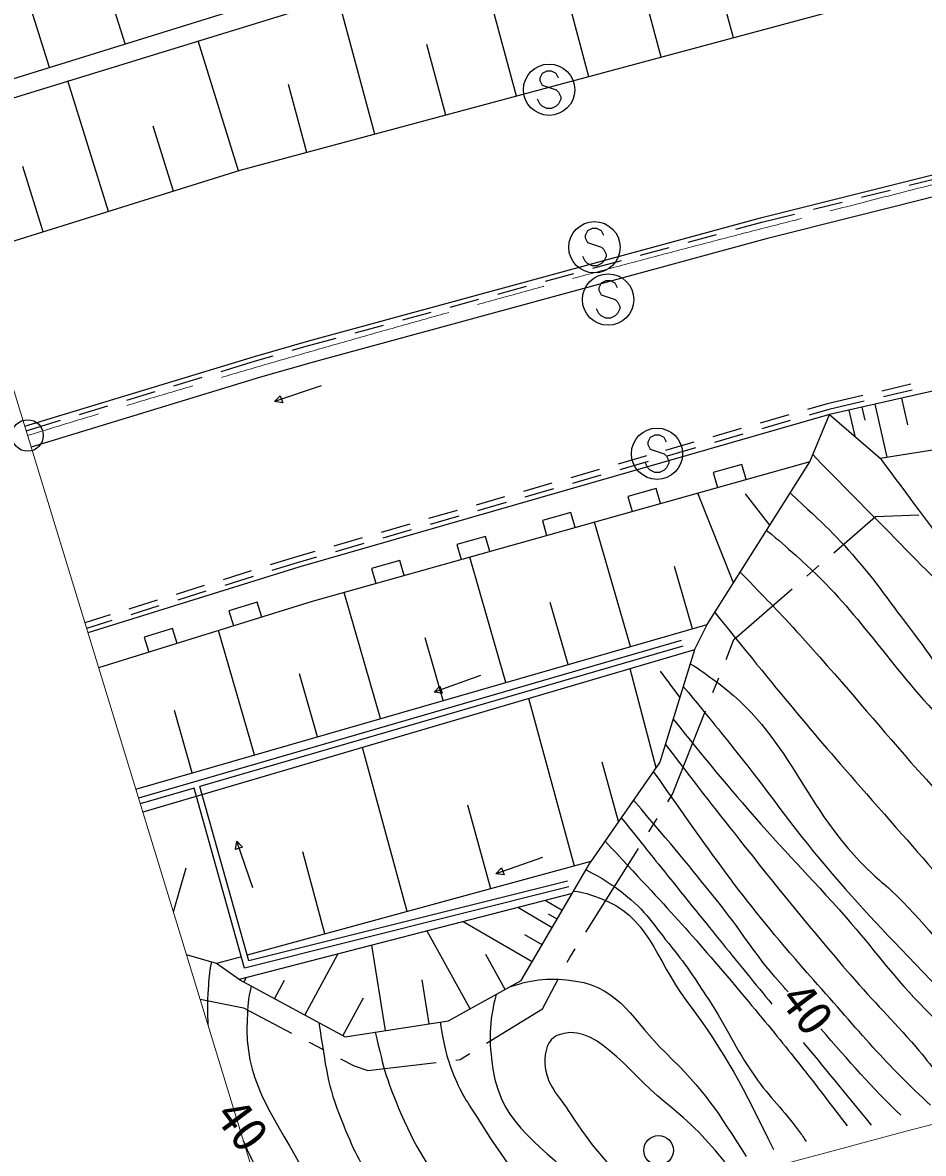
# Model space of a CAD drawing. Units: millimetres, scale not verified. Extents: x 40000 to 680000, y 20000 to 380000.
# Drawn here: x 76640 to 122316, y 234244 to 291570 of the extents above; entities that cross this region are included whole.
import ezdxf
from ezdxf.enums import TextEntityAlignment as Align

# ---------------------------------------------------------------- set-up
doc = ezdxf.new("R2010")
doc.units = ezdxf.units.MM
doc.header["$LTSCALE"] = 1000
doc.linetypes.add('CHAIN', pattern=[18.5, 12, -1.5, 3.5, -1.5])
for name, color, linetype, lineweight in [('M-BGD', 7, 'Continuous', 25), ('M-BGD-HTXT', 7, 'Continuous', 13), ('M-BMK', 2, 'CHAIN', 13), ('M-BMK-ROW', 30, 'Continuous', 25), ('M-BMK-SRVR', 3, 'Continuous', 25), ('M-STR-HTXT', 7, 'Continuous', 13), ('M-STR-STRC', 7, 'Continuous', 25)]:
    doc.layers.add(name, color=color, linetype=linetype, lineweight=lineweight)
doc.styles.add('ＭＳ ゴシック', font='')
doc.styles.get('ＭＳ ゴシック').set_extended_font_data('MS Gothic')

msp = doc.modelspace()

# ---------------------------------------------------------------- linework, layer by layer
at = {"layer": 'M-BGD'}
for p, q in [((81832, 290492), (79448, 298166)), ((109022, 289815), (107048, 297158)), ((101679, 287840), (99751, 295011)), ((112687, 290800), (111702, 294465)), ((77995, 289300), (76803, 293137)), ((94508, 285912), (92648, 292829)), ((105350, 288827), (104363, 292499)), ((87592, 284050), (85537, 290643)), ((98093, 286876), (97129, 290462)), ((80999, 281995), (78935, 288615)), ((91049, 284982), (90120, 288441)), ((84295, 283022), (83268, 286319)), ((77689, 280963), (76657, 284273)), ((121596, 283321), (123052, 283685)), ((119171, 282715), (120626, 283079)), ((116746, 282108), (118201, 282472)), ((114123, 281453), (115776, 281866)), ((112798, 281092), (114123, 281453)), ((110386, 280435), (111833, 280829)), ((107973, 279778), (109421, 280172)), ((105561, 279122), (107008, 279516)), ((103149, 278465), (104596, 278859)), ((100737, 277808), (102184, 278202)), ((98325, 277151), (99772, 277546)), ((95912, 276495), (97360, 276889)), ((93500, 275838), (94947, 276232)), ((90314, 274956), (91210, 275215)), ((91210, 275215), (92535, 275575)), ((133108, 275218), (117556, 271707)), ((88457, 274419), (89353, 274678)), ((86702, 273886), (88457, 274419)), ((84310, 273159), (85745, 273595)), ((91780, 273159), (89411, 272359)), ((121674, 273233), (120213, 272894)), ((121746, 272942), (120285, 272603)), ((81918, 272432), (83353, 272868)), ((89411, 272359), (89706, 272656)), ((89827, 272301), (89411, 272359)), ((89706, 272656), (89827, 272301)), ((119239, 272668), (117438, 272250)), ((119310, 272376), (117514, 271959)), ((121206, 272531), (121510, 271186)), ((79526, 271705), (80961, 272141)), ((117438, 272250), (116446, 271964)), ((117514, 271959), (116527, 271675)), ((118532, 271927), (118832, 270598)), ((119196, 272077), (119347, 271413)), ((119861, 272227), (120469, 269537)), ((76815, 270881), (78569, 271415)), ((115485, 271686), (114044, 271271)), ((115566, 271398), (114125, 270982)), ((116553, 269309), (117556, 271707)), ((113083, 270994), (111642, 270578)), ((113164, 270705), (111723, 270289)), ((110681, 270301), (109240, 269885)), ((110762, 270012), (109321, 269596)), ((108279, 269608), (106838, 269193)), ((105877, 268915), (104436, 268500)), ((108360, 269319), (106919, 268904)), ((113105, 269172), (111661, 268766)), ((113321, 268401), (113105, 269172)), ((105958, 268627), (104517, 268211)), ((111661, 268766), (111877, 267996)), ((103475, 268223), (102034, 267807)), ((103556, 267934), (102114, 267518)), ((108772, 267955), (107328, 267550)), ((108989, 267185), (108772, 267955)), ((112689, 263173), (110877, 267715)), ((101073, 267530), (99631, 267114)), ((101154, 267241), (99712, 266825)), ((107328, 267550), (107544, 266780)), ((114523, 266086), (113294, 267682)), ((98671, 266837), (97229, 266422)), ((104440, 266739), (102996, 266333)), ((104656, 265969), (104440, 266739)), ((96268, 266144), (94827, 265729)), ((98751, 266548), (97310, 266133)), ((102996, 266333), (103212, 265563)), ((107460, 259933), (105642, 266245)), ((93866, 265452), (92425, 265036)), ((96349, 265856), (94908, 265440)), ((100107, 265522), (98663, 265117)), ((100324, 264752), (100107, 265522)), ((93947, 265163), (92506, 264747)), ((98663, 265117), (98879, 264347)), ((90472, 264473), (89191, 264073)), ((91464, 264759), (90472, 264473)), ((91545, 264470), (90558, 264185)), ((95775, 264306), (94331, 263900)), ((95991, 263536), (95775, 264306)), ((101147, 258115), (99317, 264470)), ((88237, 263776), (86805, 263329)), ((90558, 264185), (89279, 263786)), ((94331, 263900), (94547, 263130)), ((110610, 260840), (109703, 263990)), ((88324, 263488), (86892, 263042)), ((85850, 263031), (84418, 262584)), ((85937, 262744), (84505, 262297)), ((94793, 256285), (92951, 262682)), ((83464, 262287), (82032, 261840)), ((83551, 261999), (82119, 261553)), ((88533, 262195), (87101, 261750)), ((88771, 261431), (88533, 262195)), ((104304, 259024), (103395, 262180)), ((81077, 261542), (79797, 261143)), ((87101, 261750), (87338, 260986)), ((81164, 261255), (79884, 260856)), ((84236, 260859), (82804, 260413)), ((84474, 260095), (84236, 260859)), ((110708, 259772), (111355, 261054)), ((82804, 260413), (83041, 259649)), ((88396, 254444), (86580, 260750)), ((97970, 257200), (97055, 260377)), ((110027, 260249), (82520, 252248)), ((110708, 259772), (82737, 251541)), ((110111, 259961), (85629, 252840)), ((91594, 255364), (90673, 258563)), ((108758, 253795), (107448, 258813)), ((109969, 257372), (108978, 258698)), ((99857, 258471), (97503, 257628)), ((97503, 257628), (97793, 257931)), ((97919, 257578), (97503, 257628)), ((97793, 257931), (97919, 257578)), ((104623, 248810), (102312, 257301)), ((85243, 253536), (84335, 256689)), ((96132, 246500), (93868, 254817)), ((106861, 251061), (106032, 254071)), ((85341, 252756), (82608, 251961)), ((100377, 247655), (99222, 251900)), ((87441, 249651), (87496, 250066)), ((88313, 247704), (87496, 250066)), ((87496, 250066), (87796, 249773)), ((87796, 249773), (87441, 249651)), ((91973, 245368), (90841, 249526)), ((102995, 249252), (100638, 248417)), ((104505, 247417), (105457, 249038)), ((84283, 246489), (84929, 248716)), ((100638, 248417), (100929, 248719)), ((101055, 248366), (100638, 248417)), ((100929, 248719), (101055, 248366)), ((104505, 247417), (87621, 243052)), ((103492, 245687), (101752, 246705)), ((104000, 246554), (103132, 247062)), ((102473, 243947), (98985, 245990)), ((103746, 246120), (103312, 246374)), ((99337, 241580), (97159, 245518)), ((95034, 240467), (94355, 244793)), ((102982, 244817), (102113, 245326)), ((90958, 241251), (92629, 244347)), ((101105, 242558), (100127, 244327)), ((87621, 243052), (86477, 243872)), ((87862, 242922), (87983, 243146)), ((89410, 242086), (89915, 243021)), ((97257, 240816), (96908, 243038)), ((92885, 240211), (93925, 242138))]:
    msp.add_line(p, q, dxfattribs=at)
for points in [[(76746, 271105), (88390, 274643), (91147, 275440), (114064, 281679), (132898, 286388), (165412, 293261), (165299, 293240), (173440, 294730), (190724, 297502), (206485, 299647), (223056, 301495), (233559, 302452), (254296, 303859), (264871, 304329), (285917, 304772), (293771, 304769), (307191, 304553), (317388, 304209), (327971, 303690), (342185, 302832), (365045, 300954), (373283, 300127), (390220, 298171), (408689, 295650)], [(408529, 294561), (390083, 297080), (373165, 299034), (364945, 299858), (342106, 301734), (327911, 302592), (317342, 303110), (307163, 303453), (293762, 303669), (285928, 303672), (264907, 303230), (254358, 302760), (233646, 301356), (223167, 300400), (206620, 298555), (190885, 296414), (173626, 293646), (165497, 292158), (165639, 292185), (133145, 285316), (114342, 280614), (91444, 274381), (88703, 273589), (77068, 270053)], [(71767, 287365), (104414, 297509), (117872, 300850)], [(72034, 286494), (104674, 296524), (118068, 300100)], [(124029, 293850), (87653, 284069), (74073, 279836)], [(117556, 271707), (120116, 269481), (130023, 271053), (133108, 275218)], [(117556, 271707), (90642, 263961), (79950, 260640)], [(116553, 269309), (91315, 262223), (80496, 258858)], [(82378, 252711), (111355, 261054), (116553, 269309)], [(110708, 259772), (108954, 254078), (105457, 249038), (88023, 244293)], [(104272, 248049), (88105, 244000), (85629, 252840)], [(104345, 247758), (87895, 243638), (85341, 252756)], [(87621, 243052), (93002, 240148), (98230, 240968), (101925, 243012), (104505, 247417)], [(87734, 244214), (86477, 243872), (84949, 244315)]]:
    msp.add_lwpolyline(points, dxfattribs=at)
msp.add_circle((108889, 234399), 750, dxfattribs=at)
for points, knots in [([(115588, 267700), (117332, 266071), (117881, 265598), (119164, 264081), (120113, 262958), (120557, 262258), (121454, 261093), (123715, 258154), (124651, 256217), (127252, 253574), (128161, 252651), (128726, 252185), (129757, 251401), (130782, 250621), (131367, 249911), (132652, 249822), (133288, 249777), (133807, 249696), (134250, 250154), (135475, 251417), (135209, 252730), (135671, 254427), (136186, 256317), (136498, 257404), (136569, 259361), (136639, 261284), (136304, 262352), (136063, 264260), (135836, 266064), (135509, 267050), (135363, 268862), (135240, 270380), (135009, 271251), (135222, 272759), (135306, 273360), (135333, 273601), (135518, 274283)], [0, 0, 0, 0, 1, 1, 1, 2, 2, 2, 3, 3, 3, 4, 4, 4, 5, 5, 5, 6, 6, 6, 7, 7, 7, 8, 8, 8, 9, 9, 9, 10, 10, 10, 11, 11, 11, 12, 12, 12, 12]), ([(120116, 269481), (123170, 265462), (124029, 263910), (127341, 261163), (128492, 260208), (128961, 259289), (130389, 258846), (130907, 258685), (131319, 258883), (131717, 259250), (132077, 259583), (132169, 259904), (132250, 260388), (132802, 263682), (131905, 265597), (132012, 268935), (132077, 270981), (132109, 271691), (132330, 274168)], [0, 0, 0, 0, 1, 1, 1, 2, 2, 2, 3, 3, 3, 4, 4, 4, 5, 5, 5, 6, 6, 6, 6]), ([(114357, 265823), (115084, 265261), (115282, 265057), (115859, 264548), (118824, 261930), (119928, 259907), (122569, 256962), (124508, 254801), (125617, 253611), (127564, 251458), (128478, 250446), (128833, 249713), (129900, 248864), (131638, 247481), (132387, 246077), (134557, 245599), (134990, 245503), (135289, 245513), (135689, 245706), (136069, 245890), (136295, 246097), (136422, 246500), (136881, 247953), (136572, 248872), (136638, 250394), (136656, 250798), (136645, 251026), (136680, 251429), (136814, 252991), (137016, 253852), (137265, 255400), (137649, 257793), (138132, 259100), (138302, 261518), (138442, 263515), (138409, 264646), (138262, 266642), (138121, 268575), (137316, 269581), (137349, 271518), (137363, 272347), (137364, 272691), (137523, 273634)], [0, 0, 0, 0, 1, 1, 1, 2, 2, 2, 3, 3, 3, 4, 4, 4, 5, 5, 5, 6, 6, 6, 7, 7, 7, 8, 8, 8, 9, 9, 9, 10, 10, 10, 11, 11, 11, 12, 12, 12, 13, 13, 13, 14, 14, 14, 14]), ([(113031, 263717), (114425, 262272), (114796, 261903), (115889, 260705), (116348, 260201), (116604, 259918), (117057, 259408), (119186, 257010), (120297, 255594), (122450, 253217), (125083, 250310), (126249, 248322), (129356, 245928), (130676, 244911), (131499, 244424), (133019, 243739), (134954, 242866), (135968, 241348), (138060, 241708), (138506, 241785), (138991, 241750), (139116, 242185), (139948, 245091), (139042, 246910), (139303, 249922), (139362, 250603), (139605, 250966), (139585, 251649), (139576, 251943), (139460, 252094), (139432, 252387), (139143, 255417), (140490, 257043), (140653, 260083), (140727, 261438), (140828, 262206), (140701, 263557), (140503, 265646), (140029, 266772), (139869, 268865), (139746, 270470), (139733, 271055), (139766, 272986)], [0, 0, 0, 0, 1, 1, 1, 2, 2, 2, 3, 3, 3, 4, 4, 4, 5, 5, 5, 6, 6, 6, 7, 7, 7, 8, 8, 8, 9, 9, 9, 10, 10, 10, 11, 11, 11, 12, 12, 12, 13, 13, 13, 14, 14, 14, 14]), ([(116703, 269667), (121474, 264819), (122676, 263604), (126490, 259703), (128342, 257808), (128974, 256166), (131162, 254821)], [0, 0, 0, 0, 1, 1, 1, 2, 2, 2, 2]), ([(111742, 261669), (115490, 257034), (116512, 255779), (119724, 252136), (123102, 248305), (124950, 246102), (128642, 242572), (129856, 241412), (130772, 240566), (131805, 239736)], [0, 0, 0, 0, 1, 1, 1, 2, 2, 2, 3, 3, 3, 3]), ([(110488, 259059), (111035, 258761), (111202, 258599), (111645, 258283), (115699, 255387), (116092, 251822), (119728, 248416), (120086, 248081), (120315, 247924), (120671, 247586), (124052, 244376), (125068, 241687), (128672, 238729), (128684, 238719), (128695, 238710), (128707, 238700)], [0, 0, 0, 0, 1, 1, 1, 2, 2, 2, 3, 3, 3, 4, 4, 4, 5, 5, 5, 5]), ([(110137, 257920), (111599, 256143), (111973, 255680), (113130, 254229), (114662, 252307), (115410, 251143), (116987, 249257), (118963, 246895), (120162, 245648), (122304, 243435), (124463, 241205), (125681, 239950), (128062, 237961)], [0, 0, 0, 0, 1, 1, 1, 2, 2, 2, 3, 3, 3, 4, 4, 4, 4]), ([(109625, 256256), (111408, 254049), (111892, 253464), (113396, 251718), (115290, 249518), (116467, 248389), (118390, 246213), (119873, 244535), (120557, 243462), (122119, 241857), (123817, 240111), (124878, 239244), (126624, 237547)], [0, 0, 0, 0, 1, 1, 1, 2, 2, 2, 3, 3, 3, 4, 4, 4, 4]), ([(109233, 254981), (111170, 252446), (111681, 251788), (113287, 249771), (115325, 247213), (116473, 245784), (118610, 243308), (119874, 241842), (120663, 241093), (121939, 239638), (122790, 238668), (123131, 237998), (124075, 237118)], [0, 0, 0, 0, 1, 1, 1, 2, 2, 2, 3, 3, 3, 4, 4, 4, 4]), ([(122683, 236685), (120503, 238668), (119038, 240449), (116739, 243047), (113292, 246942), (112238, 248506), (108630, 253610)], [0, 0, 0, 0, 1, 1, 1, 2, 2, 2, 2]), ([(115461, 242427), (115404, 242490), (115347, 242553), (115289, 242617), (113858, 244193), (113280, 245262), (111954, 246927), (110302, 249002), (109737, 249656), (107619, 252152)], [0, 0, 0, 0, 1, 1, 1, 2, 2, 2, 3, 3, 3, 3]), ([(106999, 251259), (108056, 249931), (108328, 249596), (109183, 248532), (111485, 245664), (112905, 243919), (114637, 241807)], [0, 0, 0, 0, 1, 1, 1, 2, 2, 2, 2]), ([(106165, 250086), (109519, 246483), (110448, 245508), (113030, 242432), (115211, 239835), (115913, 238942), (118446, 235646)], [0, 0, 0, 0, 1, 1, 1, 2, 2, 2, 2]), ([(105211, 248619), (106108, 248156), (106413, 247952), (107109, 247418), (108251, 246544), (108656, 245789), (109567, 244676), (110361, 243708), (110724, 243101), (111413, 242056), (112389, 240573), (112742, 239618), (113762, 238165), (114571, 237012), (115183, 236487), (116021, 235355), (116152, 235178), (116264, 235010), (116366, 234848)], [0, 0, 0, 0, 1, 1, 1, 2, 2, 2, 3, 3, 3, 4, 4, 4, 5, 5, 5, 6, 6, 6, 6]), ([(104576, 247538), (105123, 247499), (105376, 247374), (105867, 247201), (108383, 246312), (108697, 244136), (110289, 241995), (112409, 239145), (113122, 237675), (114713, 234434)], [0, 0, 0, 0, 1, 1, 1, 2, 2, 2, 3, 3, 3, 3]), ([(86212, 243949), (86079, 243342), (86085, 243107), (86045, 242564), (85997, 241898), (85996, 241309), (86039, 240757)], [0, 0, 0, 0, 1, 1, 1, 2, 2, 2, 2]), ([(101340, 242688), (102610, 243095), (103393, 243174), (104692, 242979), (106946, 242641), (107614, 240924), (109250, 239338), (111193, 237456), (111935, 236312), (113321, 234085)], [0, 0, 0, 0, 1, 1, 1, 2, 2, 2, 3, 3, 3, 3]), ([(88237, 242720), (88045, 242030), (88064, 241707), (88028, 241052), (87858, 237983), (89247, 236355), (90721, 233657), (91754, 231768), (92617, 230482), (93801, 229189)], [0, 0, 0, 0, 1, 1, 1, 2, 2, 2, 3, 3, 3, 3]), ([(100649, 242306), (100273, 240820), (100273, 239979), (100489, 238512), (100925, 235559), (103118, 234650), (105094, 232413), (105189, 232305), (105285, 232198), (105379, 232093)], [0, 0, 0, 0, 1, 1, 1, 2, 2, 2, 3, 3, 3, 3]), ([(91668, 240868), (92013, 238580), (92082, 237744), (92823, 235891), (93370, 234520), (93726, 233754), (94549, 232529), (95277, 231443), (95881, 230644), (96577, 229885)], [0, 0, 0, 0, 1, 1, 1, 2, 2, 2, 3, 3, 3, 3]), ([(97810, 240906), (98018, 239676), (98099, 239230), (98496, 238226), (98912, 237172), (99316, 236658), (99920, 235699), (101077, 233860), (101837, 232890), (103280, 231266)], [0, 0, 0, 0, 1, 1, 1, 2, 2, 2, 3, 3, 3, 3]), ([(112240, 233813), (111368, 234914), (110575, 235737), (109192, 236859), (107247, 238436), (105604, 241028), (103728, 240212), (103279, 240017), (103090, 239401), (103123, 238803), (103184, 237686), (103827, 237197), (104424, 236251), (105423, 234666), (106341, 233673), (107393, 232598)], [0, 0, 0, 0, 1, 1, 1, 2, 2, 2, 3, 3, 3, 4, 4, 4, 5, 5, 5, 5]), ([(94523, 240387), (94953, 238484), (95152, 237810), (95826, 236259), (96704, 234236), (97423, 233169), (98868, 231503), (99130, 231200), (99386, 230919), (99639, 230653)], [0, 0, 0, 0, 1, 1, 1, 2, 2, 2, 3, 3, 3, 3]), ([(87831, 234904), (88276, 233825), (88733, 232912), (89578, 231751), (90470, 230524), (91192, 229610), (92003, 228738)], [0, 0, 0, 0, 1, 1, 1, 2, 2, 2, 2])]:
    msp.add_open_spline(points, degree=3, knots=knots, dxfattribs=at)
for points in [[(121169, 236178), (119719, 237562), (118531, 238942), (117124, 240550)], [(116226, 239873), (117183, 238709), (118290, 237364), (119674, 235678)]]:
    msp.add_open_spline(points, degree=3, dxfattribs=at)
at = {"layer": 'M-BGD-HTXT'}
msp.add_line((95431, 210082), (58000, 332330), dxfattribs=at)
at = {"layer": 'M-BMK'}
for centre, radius, start, end in [((294446, -397514), 702174, 100.59026, 104.71115), ((328331, -550552), 858821, 104.30491, 107.02417)]:
    msp.add_arc(centre, radius, start, end, dxfattribs=at)
at = {"layer": 'M-BMK-ROW'}
for p, q in [((119885, 266539), (122080, 266612)), ((117771, 264697), (119885, 266539)), ((116413, 263515), (117016, 264041)), ((112711, 260291), (115659, 262859)), ((112308, 259278), (112711, 260291)), ((111643, 257605), (111939, 258348)), ((109593, 252448), (111274, 256676)), ((109353, 252067), (109593, 252448)), ((108394, 250543), (108821, 251220)), ((105199, 245465), (107862, 249697)), ((104383, 244169), (104666, 244619)), ((104257, 243932), (104383, 244169)), ((102999, 241569), (103787, 243049)), ((85640, 242059), (87832, 241618)), ((87832, 241618), (90282, 240338)), ((100168, 239829), (102999, 241569)), ((91168, 239875), (91877, 239504)), ((98820, 239004), (99315, 239307)), ((92763, 239041), (93454, 238680)), ((93454, 238680), (94147, 238439)), ((94147, 238439), (97609, 238858)), ((98602, 238978), (98820, 239004))]:
    msp.add_line(p, q, dxfattribs=at)
at = {"layer": 'M-BMK-SRVR'}
msp.add_circle((76889, 270639), 800, dxfattribs=at)
at = {"layer": 'M-STR-HTXT'}
msp.add_arc((303515, -457959), 716828, 96.97403, 107.29437, dxfattribs=at)
at = {"layer": 'M-STR-STRC'}
for p, q in [((102982, 288996), (102864, 288760)), ((103219, 289114), (102982, 288996)), ((103455, 289114), (103219, 289114)), ((103691, 288996), (103455, 289114)), ((103809, 288760), (103691, 288996)), ((102864, 288760), (102864, 288641)), ((102864, 288641), (102982, 288405)), ((102982, 288405), (103691, 288169)), ((103691, 288169), (103809, 288050)), ((103809, 288050), (103928, 287814)), ((103928, 287814), (103928, 287696)), ((102864, 287460), (102746, 287696)), ((102982, 287341), (102864, 287460)), ((103219, 287223), (102982, 287341)), ((103455, 287223), (103219, 287223)), ((103691, 287341), (103455, 287223)), ((103809, 287460), (103691, 287341)), ((103928, 287696), (103809, 287460)), ((105281, 281008), (105163, 280771)), ((105517, 281126), (105281, 281008)), ((105754, 281126), (105517, 281126)), ((105990, 281008), (105754, 281126)), ((106108, 280771), (105990, 281008)), ((105163, 280771), (105163, 280653)), ((105163, 280653), (105281, 280417)), ((105281, 280417), (105990, 280180)), ((105990, 280180), (106108, 280062)), ((106108, 280062), (106226, 279826)), ((106226, 279826), (106226, 279708)), ((105163, 279471), (105044, 279708)), ((105281, 279353), (105163, 279471)), ((105517, 279235), (105281, 279353)), ((105754, 279235), (105517, 279235)), ((105990, 279353), (105754, 279235)), ((106108, 279471), (105990, 279353)), ((106226, 279708), (106108, 279471)), ((105974, 278355), (105856, 278119)), ((105856, 278119), (105856, 278001)), ((106210, 278473), (105974, 278355)), ((106447, 278473), (106210, 278473)), ((106683, 278355), (106447, 278473)), ((106801, 278119), (106683, 278355)), ((105856, 278001), (105974, 277764)), ((105974, 277764), (106683, 277528)), ((106683, 277528), (106801, 277410)), ((105856, 276819), (105737, 277055)), ((106801, 277410), (106919, 277173)), ((106919, 277055), (106801, 276819)), ((106919, 277173), (106919, 277055)), ((105974, 276701), (105856, 276819)), ((106210, 276583), (105974, 276701)), ((106447, 276583), (106210, 276583)), ((106683, 276701), (106447, 276583)), ((106801, 276819), (106683, 276701)), ((108691, 270660), (108454, 270542)), ((108927, 270660), (108691, 270660)), ((109163, 270542), (108927, 270660)), ((108454, 270542), (108336, 270306)), ((108336, 270306), (108336, 270188)), ((108336, 270188), (108454, 269951)), ((109282, 270306), (109163, 270542)), ((108454, 269951), (109163, 269715)), ((109163, 269715), (109282, 269597)), ((109282, 269597), (109400, 269360)), ((108336, 269006), (108218, 269242)), ((108454, 268888), (108336, 269006)), ((108691, 268770), (108454, 268888)), ((109163, 268888), (108927, 268770)), ((109282, 269006), (109163, 268888)), ((109400, 269242), (109282, 269006)), ((109400, 269360), (109400, 269242)), ((108927, 268770), (108691, 268770))]:
    msp.add_line(p, q, dxfattribs=at)
for centre in [(103337, 288169), (105635, 280180), (106328, 277528), (108809, 269715)]:
    msp.add_circle(centre, 1300, dxfattribs=at)

# ---------------------------------------------------------------- texts
at = {"layer": 'M-BGD', "style": 'ＭＳ ゴシック'}
for p in [(114507, 241708), (85859, 235807)]:
    msp.add_text('40', height=1833, rotation=307.021, dxfattribs=at).set_placement(p, align=Align.BOTTOM_LEFT)

doc.saveas('drawing.dxf')
